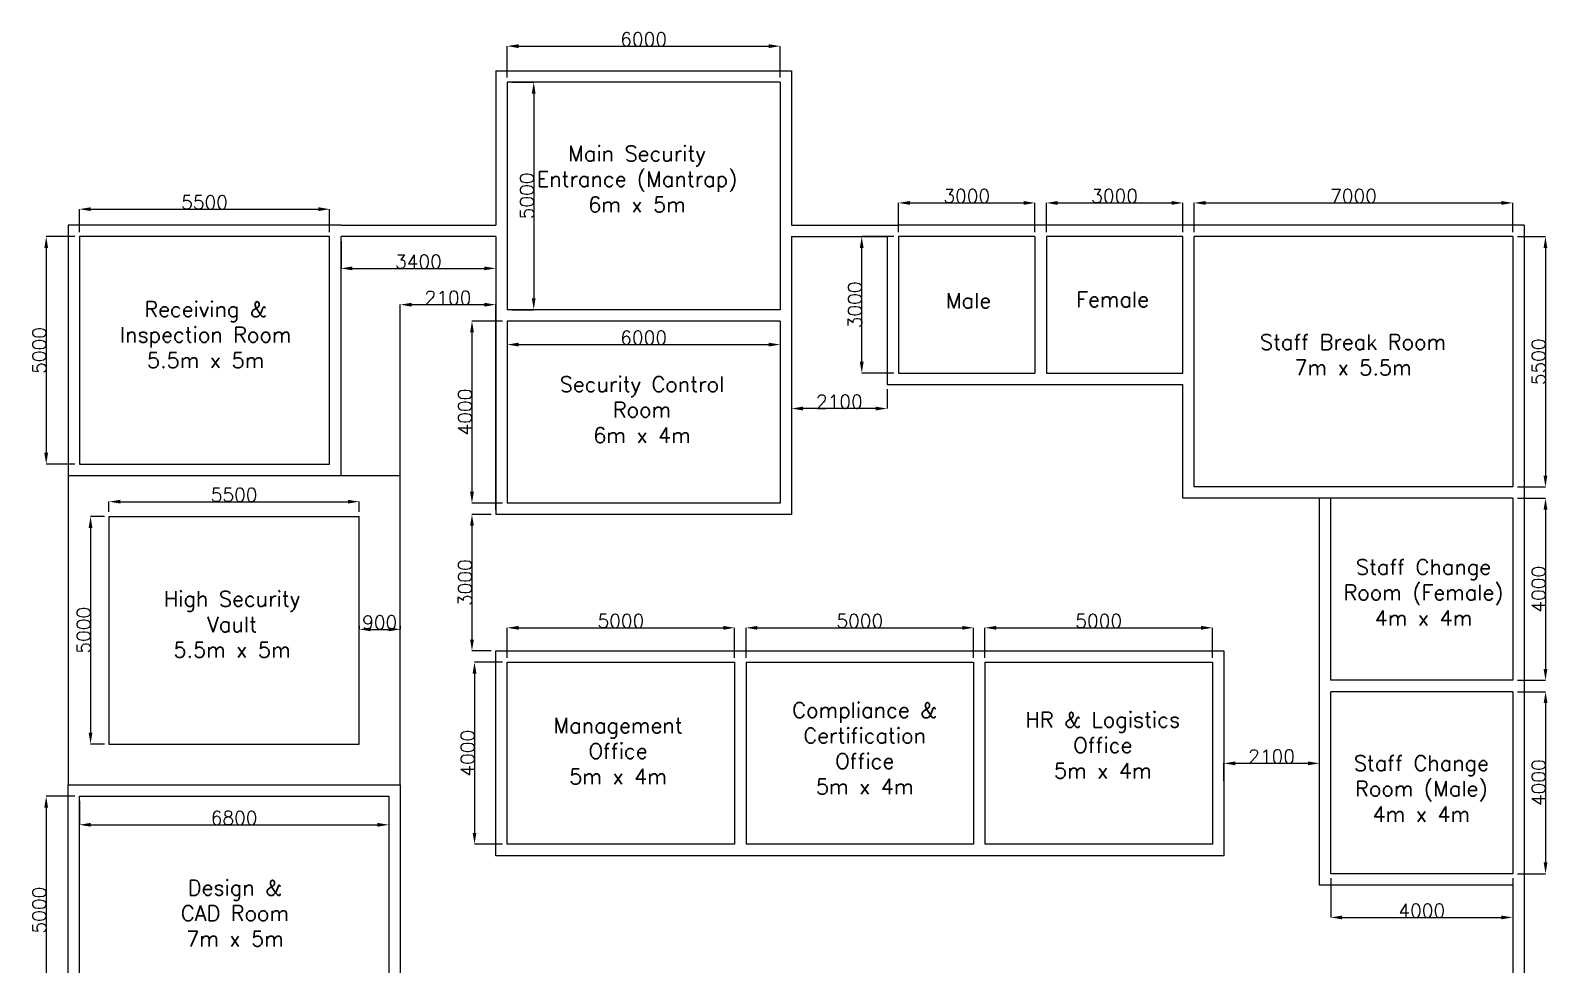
# Model space of a CAD drawing. Header units: millimetres. Extents: x 66184721639 to 66184754984, y 44431326194 to 44431366331.
# Drawn here: x 66184721639 to 66184754983, y 44431345797 to 44431366331 of the extents above; entities that cross this region are included whole.
import ezdxf

# ---------------------------------------------------------------- set-up
doc = ezdxf.new("R2010")
doc.units = ezdxf.units.MM
doc.layers.get('Defpoints').update_dxf_attribs({"color": 255})
doc.layers.add('Dimentions', color=255, linetype='Continuous', transparency=0.6)
doc.styles.add('Roman', font='romans')
doc.styles.get("Standard").update_dxf_attribs({"font": 'simplex.shx'})
doc.dimstyles.new('ISO-25', dxfattribs={"dimtxt": 300, "dimasz": 250, "dimexe": 1.25, "dimexo": 100, "dimtad": 1, "dimtxsty": 'Standard', "dimcen": 2.5, "dimadec": 0, "dimazin": 0, "dimtfac": 1, "dimtmove": 0, "dimatfit": 3, "dimfxl": 1, "dimarcsym": 0})

# ---------------------------------------------------------------- blocks, each defined once
blk = doc.blocks.new('*D6')
at = {"layer": 'Defpoints', "color": 0, "transparency": 16777216}
for p in [(66184723367.00005, 44431355646.50003), (66184722962.00001, 44431350646.50002), (66184723367.00004, 44431350646.50002)]:
    blk.add_point(p, dxfattribs=at)
at = {"layer": 'Dimentions', "color": 0, "lineweight": -2, "transparency": 16777216}
for p, q in [((66184723267.00005, 44431355646.50003), (66184722960.75001, 44431355646.50003)), ((66184722962.00001, 44431355396.50003), (66184722962.00001, 44431350896.50002)), ((66184723267.00004, 44431350646.50002), (66184722960.75001, 44431350646.50002))]:
    blk.add_line(p, q, dxfattribs=at)
at = {"layer": 'Dimentions', "color": 0, "transparency": 16777216}
for points in [[(66184722920.33334, 44431355396.50003), (66184723003.66667, 44431355396.50003), (66184722962.00001, 44431355646.50003)], [(66184722920.33334, 44431350896.50002), (66184723003.66667, 44431350896.50002), (66184722962.00001, 44431350646.50002)]]:
    blk.add_solid(points, dxfattribs=at)
at = {"layer": 'Dimentions', "color": 0, "transparency": 16777216, "insert": (66184722811.375, 44431353146.49998), "char_height": 300, "attachment_point": 5, "rotation": 90}
blk.add_mtext('5000', dxfattribs=at)
blk = doc.blocks.new('*D7')
at = {"layer": 'Defpoints', "color": 0, "transparency": 16777216}
for p in [(66184728867.00004, 44431355972), (66184723367.00001, 44431355646.5), (66184728867.00004, 44431355646.50002)]:
    blk.add_point(p, dxfattribs=at)
at = {"layer": 'Dimentions', "color": 0, "lineweight": -2, "transparency": 16777216}
for p, q in [((66184723367.00001, 44431355746.5), (66184723367.00001, 44431355973.25)), ((66184723617.00001, 44431355972), (66184728617.00004, 44431355972)), ((66184728867.00004, 44431355746.50002), (66184728867.00004, 44431355973.25))]:
    blk.add_line(p, q, dxfattribs=at)
at = {"layer": 'Dimentions', "color": 0, "transparency": 16777216}
for points in [[(66184723617.00001, 44431356013.66666), (66184723617.00001, 44431355930.33334), (66184723367.00001, 44431355972)], [(66184728617.00004, 44431356013.66666), (66184728617.00004, 44431355930.33334), (66184728867.00004, 44431355972)]]:
    blk.add_solid(points, dxfattribs=at)
at = {"layer": 'Dimentions', "color": 0, "transparency": 16777216, "insert": (66184726117.00002, 44431356122.625), "char_height": 300, "attachment_point": 5}
blk.add_mtext('5500', dxfattribs=at)
blk = doc.blocks.new('*D8')
at = {"layer": 'Defpoints', "color": 0, "transparency": 16777216}
for p in [(66184728867.00001, 44431353146.5), (66184729767.00002, 44431353166.5), (66184729767.00002, 44431353146.5)]:
    blk.add_point(p, dxfattribs=at)
at = {"layer": 'Dimentions', "color": 0, "lineweight": -2, "transparency": 16777216}
for p, q in [((66184728867.00001, 44431353246.5), (66184728867.00001, 44431353167.75)), ((66184729767.00002, 44431353246.5), (66184729767.00002, 44431353167.75)), ((66184729117.00001, 44431353166.5), (66184729517.00002, 44431353166.5))]:
    blk.add_line(p, q, dxfattribs=at)
at = {"layer": 'Dimentions', "color": 0, "transparency": 16777216}
for points in [[(66184729117.00001, 44431353208.16666), (66184729117.00001, 44431353124.83334), (66184728867.00001, 44431353166.5)], [(66184729517.00002, 44431353208.16666), (66184729517.00002, 44431353124.83334), (66184729767.00002, 44431353166.5)]]:
    blk.add_solid(points, dxfattribs=at)
at = {"layer": 'Dimentions', "color": 0, "transparency": 16777216, "insert": (66184729317.00002, 44431353317.125), "char_height": 300, "attachment_point": 5}
blk.add_mtext('900', dxfattribs=at)
blk = doc.blocks.new('*D9')
at = {"layer": 'Defpoints', "color": 0, "transparency": 16777216}
for p in [(66184722717.00004, 44431361796.50002), (66184721988.00006, 44431356796.50002), (66184722717.00004, 44431356796.50002)]:
    blk.add_point(p, dxfattribs=at)
at = {"layer": 'Dimentions', "color": 0, "lineweight": -2, "transparency": 16777216}
for p, q in [((66184722617.00004, 44431361796.50002), (66184721986.75006, 44431361796.50002)), ((66184721988.00006, 44431361546.50002), (66184721988.00006, 44431357046.50002)), ((66184722617.00004, 44431356796.50002), (66184721986.75006, 44431356796.50002))]:
    blk.add_line(p, q, dxfattribs=at)
at = {"layer": 'Dimentions', "color": 0, "transparency": 16777216}
for points in [[(66184721946.3334, 44431361546.50002), (66184722029.66673, 44431361546.50002), (66184721988.00006, 44431361796.50002)], [(66184721946.3334, 44431357046.50002), (66184722029.66673, 44431357046.50002), (66184721988.00006, 44431356796.50002)]]:
    blk.add_solid(points, dxfattribs=at)
at = {"layer": 'Dimentions', "color": 0, "transparency": 16777216, "insert": (66184721837.37505, 44431359296.49998), "char_height": 300, "attachment_point": 5, "rotation": 90}
blk.add_mtext('5000', dxfattribs=at)
blk = doc.blocks.new('*D10')
at = {"layer": 'Defpoints', "color": 0, "transparency": 16777216}
for p in [(66184728217.00001, 44431362401), (66184722717.00001, 44431361796.5), (66184728217.00001, 44431361796.5)]:
    blk.add_point(p, dxfattribs=at)
at = {"layer": 'Dimentions', "color": 0, "lineweight": -2, "transparency": 16777216}
for p, q in [((66184722717.00001, 44431361896.5), (66184722717.00001, 44431362402.25)), ((66184722967.00001, 44431362401), (66184727967.00001, 44431362401)), ((66184728217.00001, 44431361896.5), (66184728217.00001, 44431362402.25))]:
    blk.add_line(p, q, dxfattribs=at)
at = {"layer": 'Dimentions', "color": 0, "transparency": 16777216}
for points in [[(66184722967.00001, 44431362442.66666), (66184722967.00001, 44431362359.33334), (66184722717.00001, 44431362401)], [(66184727967.00001, 44431362442.66666), (66184727967.00001, 44431362359.33334), (66184728217.00001, 44431362401)]]:
    blk.add_solid(points, dxfattribs=at)
at = {"layer": 'Dimentions', "color": 0, "transparency": 16777216, "insert": (66184725467.00001, 44431362551.625), "char_height": 300, "attachment_point": 5}
blk.add_mtext('5500', dxfattribs=at)
blk = doc.blocks.new('*D11')
at = {"layer": 'Defpoints', "color": 0, "transparency": 16777216}
for p in [(66184722717.00004, 44431349496.50002), (66184721986.75012, 44431344496.50002), (66184722717.00004, 44431344496.50002)]:
    blk.add_point(p, dxfattribs=at)
at = {"layer": 'Dimentions', "color": 0, "lineweight": -2, "transparency": 16777216}
for p, q in [((66184722617.00004, 44431349496.50002), (66184721985.50012, 44431349496.50002)), ((66184721986.75012, 44431349246.50002), (66184721986.75012, 44431344746.50002)), ((66184722617.00004, 44431344496.50002), (66184721985.50012, 44431344496.50002))]:
    blk.add_line(p, q, dxfattribs=at)
at = {"layer": 'Dimentions', "color": 0, "transparency": 16777216}
for points in [[(66184721945.08346, 44431349246.50002), (66184722028.41679, 44431349246.50002), (66184721986.75012, 44431349496.50002)], [(66184721945.08346, 44431344746.50002), (66184722028.41679, 44431344746.50002), (66184721986.75012, 44431344496.50002)]]:
    blk.add_solid(points, dxfattribs=at)
at = {"layer": 'Dimentions', "color": 0, "transparency": 16777216, "insert": (66184721836.12511, 44431346996.49998), "char_height": 300, "attachment_point": 5, "rotation": 90}
blk.add_mtext('5000', dxfattribs=at)
blk = doc.blocks.new('*D12')
at = {"layer": 'Defpoints', "color": 0, "transparency": 16777216}
for p in [(66184722717.00001, 44431349496.5), (66184729517.00002, 44431349496.49998), (66184729517.00002, 44431348871.00001)]:
    blk.add_point(p, dxfattribs=at)
at = {"layer": 'Dimentions', "color": 0, "lineweight": -2, "transparency": 16777216}
for p, q in [((66184722717.00001, 44431349396.5), (66184722717.00001, 44431348869.75001)), ((66184729517.00002, 44431349396.49998), (66184729517.00002, 44431348869.75001)), ((66184722967.00001, 44431348871.00001), (66184729267.00002, 44431348871.00001))]:
    blk.add_line(p, q, dxfattribs=at)
at = {"layer": 'Dimentions', "color": 0, "transparency": 16777216}
for points in [[(66184722967.00001, 44431348912.66667), (66184722967.00001, 44431348829.33334), (66184722717.00001, 44431348871.00001)], [(66184729267.00002, 44431348912.66667), (66184729267.00002, 44431348829.33334), (66184729517.00002, 44431348871.00001)]]:
    blk.add_solid(points, dxfattribs=at)
at = {"layer": 'Dimentions', "color": 0, "transparency": 16777216, "insert": (66184726117.00002, 44431349021.62501), "char_height": 300, "attachment_point": 5}
blk.add_mtext('6800', dxfattribs=at)
blk = doc.blocks.new('*D13')
at = {"layer": 'Defpoints', "color": 0, "transparency": 16777216}
for p in [(66184738117, 44431365983.5), (66184732117, 44431365192), (66184738117, 44431365192)]:
    blk.add_point(p, dxfattribs=at)
at = {"layer": 'Dimentions', "color": 0, "lineweight": -2, "transparency": 16777216}
for p, q in [((66184732117, 44431365292), (66184732117, 44431365984.75)), ((66184732367, 44431365983.5), (66184737867, 44431365983.5)), ((66184738117, 44431365292), (66184738117, 44431365984.75))]:
    blk.add_line(p, q, dxfattribs=at)
at = {"layer": 'Dimentions', "color": 0, "transparency": 16777216}
for points in [[(66184732367, 44431366025.16666), (66184732367, 44431365941.83334), (66184732117, 44431365983.5)], [(66184737867, 44431366025.16666), (66184737867, 44431365941.83334), (66184738117, 44431365983.5)]]:
    blk.add_solid(points, dxfattribs=at)
at = {"layer": 'Dimentions', "color": 0, "transparency": 16777216, "insert": (66184735117, 44431366134.125), "char_height": 300, "attachment_point": 5}
blk.add_mtext('6000', dxfattribs=at)
blk = doc.blocks.new('*D14')
at = {"layer": 'Defpoints', "color": 0, "transparency": 16777216}
for p in [(66184732117.00003, 44431365192.00002), (66184732117.00003, 44431360192.00002), (66184732701.00015, 44431360192.00002)]:
    blk.add_point(p, dxfattribs=at)
at = {"layer": 'Dimentions', "color": 0, "lineweight": -2, "transparency": 16777216}
for p, q in [((66184732217.00003, 44431365192.00002), (66184732702.25015, 44431365192.00002)), ((66184732701.00015, 44431364942.00002), (66184732701.00015, 44431360442.00002)), ((66184732217.00003, 44431360192.00002), (66184732702.25015, 44431360192.00002))]:
    blk.add_line(p, q, dxfattribs=at)
at = {"layer": 'Dimentions', "color": 0, "transparency": 16777216}
for points in [[(66184732659.33349, 44431364942.00002), (66184732742.66682, 44431364942.00002), (66184732701.00015, 44431365192.00002)], [(66184732659.33349, 44431360442.00002), (66184732742.66682, 44431360442.00002), (66184732701.00015, 44431360192.00002)]]:
    blk.add_solid(points, dxfattribs=at)
at = {"layer": 'Dimentions', "color": 0, "transparency": 16777216, "insert": (66184732550.37514, 44431362691.99998), "char_height": 300, "attachment_point": 5, "rotation": 90}
blk.add_mtext('5000', dxfattribs=at)
blk = doc.blocks.new('*D15')
at = {"layer": 'Defpoints', "color": 0, "transparency": 16777216}
for p in [(66184732117, 44431359942), (66184738117, 44431359942), (66184738117, 44431359424.5)]:
    blk.add_point(p, dxfattribs=at)
at = {"layer": 'Dimentions', "color": 0, "lineweight": -2, "transparency": 16777216}
for p, q in [((66184732117, 44431359842), (66184732117, 44431359423.25)), ((66184738117, 44431359842), (66184738117, 44431359423.25)), ((66184732367, 44431359424.5), (66184737867, 44431359424.5))]:
    blk.add_line(p, q, dxfattribs=at)
at = {"layer": 'Dimentions', "color": 0, "transparency": 16777216}
for points in [[(66184732367, 44431359466.16666), (66184732367, 44431359382.83334), (66184732117, 44431359424.5)], [(66184737867, 44431359466.16666), (66184737867, 44431359382.83334), (66184738117, 44431359424.5)]]:
    blk.add_solid(points, dxfattribs=at)
at = {"layer": 'Dimentions', "color": 0, "transparency": 16777216, "insert": (66184735117, 44431359575.125), "char_height": 300, "attachment_point": 5}
blk.add_mtext('6000', dxfattribs=at)
blk = doc.blocks.new('*D16')
at = {"layer": 'Defpoints', "color": 0, "transparency": 16777216}
for p in [(66184732117.00003, 44431359942.00002), (66184731344.50015, 44431355942.00002), (66184732117.00003, 44431355942.00002)]:
    blk.add_point(p, dxfattribs=at)
at = {"layer": 'Dimentions', "color": 0, "lineweight": -2, "transparency": 16777216}
for p, q in [((66184732017.00003, 44431359942.00002), (66184731343.25015, 44431359942.00002)), ((66184731344.50015, 44431359692.00002), (66184731344.50015, 44431356192.00002)), ((66184732017.00003, 44431355942.00002), (66184731343.25015, 44431355942.00002))]:
    blk.add_line(p, q, dxfattribs=at)
at = {"layer": 'Dimentions', "color": 0, "transparency": 16777216}
for points in [[(66184731302.83349, 44431359692.00002), (66184731386.16682, 44431359692.00002), (66184731344.50015, 44431359942.00002)], [(66184731302.83349, 44431356192.00002), (66184731386.16682, 44431356192.00002), (66184731344.50015, 44431355942.00002)]]:
    blk.add_solid(points, dxfattribs=at)
at = {"layer": 'Dimentions', "color": 0, "transparency": 16777216, "insert": (66184731193.87514, 44431357941.99998), "char_height": 300, "attachment_point": 5, "rotation": 90}
blk.add_mtext('4000', dxfattribs=at)
blk = doc.blocks.new('*D17')
at = {"layer": 'Defpoints', "color": 0, "transparency": 16777216}
for p in [(66184739909.50006, 44431361796.50002), (66184740717.00003, 44431361796.50002), (66184740717.00002, 44431358796.50001)]:
    blk.add_point(p, dxfattribs=at)
at = {"layer": 'Dimentions', "color": 0, "lineweight": -2, "transparency": 16777216}
for p, q in [((66184740617.00003, 44431361796.50002), (66184739908.25006, 44431361796.50002)), ((66184739909.50006, 44431359046.50001), (66184739909.50006, 44431361546.50002)), ((66184740617.00002, 44431358796.50001), (66184739908.25006, 44431358796.50001))]:
    blk.add_line(p, q, dxfattribs=at)
at = {"layer": 'Dimentions', "color": 0, "transparency": 16777216}
for points in [[(66184739867.8334, 44431361546.50002), (66184739951.16673, 44431361546.50002), (66184739909.50006, 44431361796.50002)], [(66184739867.8334, 44431359046.50001), (66184739951.16673, 44431359046.50001), (66184739909.50006, 44431358796.50001)]]:
    blk.add_solid(points, dxfattribs=at)
at = {"layer": 'Dimentions', "color": 0, "transparency": 16777216, "insert": (66184739758.87505, 44431360296.49998), "char_height": 300, "attachment_point": 5, "rotation": 90}
blk.add_mtext('3000', dxfattribs=at)
blk = doc.blocks.new('*D18')
at = {"layer": 'Defpoints', "color": 0, "transparency": 16777216}
for p in [(66184743717, 44431362538), (66184740717, 44431361796.5), (66184743717, 44431361796.5)]:
    blk.add_point(p, dxfattribs=at)
at = {"layer": 'Dimentions', "color": 0, "lineweight": -2, "transparency": 16777216}
for p, q in [((66184740717, 44431361896.5), (66184740717, 44431362539.25)), ((66184740967, 44431362538), (66184743467, 44431362538)), ((66184743717, 44431361896.5), (66184743717, 44431362539.25))]:
    blk.add_line(p, q, dxfattribs=at)
at = {"layer": 'Dimentions', "color": 0, "transparency": 16777216}
for points in [[(66184740967, 44431362579.66666), (66184740967, 44431362496.33334), (66184740717, 44431362538)], [(66184743467, 44431362579.66666), (66184743467, 44431362496.33334), (66184743717, 44431362538)]]:
    blk.add_solid(points, dxfattribs=at)
at = {"layer": 'Dimentions', "color": 0, "transparency": 16777216, "insert": (66184742217, 44431362688.625), "char_height": 300, "attachment_point": 5}
blk.add_mtext('3000', dxfattribs=at)
blk = doc.blocks.new('*D19')
at = {"layer": 'Defpoints', "color": 0, "transparency": 16777216}
for p in [(66184746967, 44431362538), (66184743967, 44431361796.5), (66184746967, 44431361796.5)]:
    blk.add_point(p, dxfattribs=at)
at = {"layer": 'Dimentions', "color": 0, "lineweight": -2, "transparency": 16777216}
for p, q in [((66184743967, 44431361896.5), (66184743967, 44431362539.25)), ((66184744217, 44431362538), (66184746717, 44431362538)), ((66184746967, 44431361896.5), (66184746967, 44431362539.25))]:
    blk.add_line(p, q, dxfattribs=at)
at = {"layer": 'Dimentions', "color": 0, "transparency": 16777216}
for points in [[(66184744217, 44431362579.66666), (66184744217, 44431362496.33334), (66184743967, 44431362538)], [(66184746717, 44431362579.66666), (66184746717, 44431362496.33334), (66184746967, 44431362538)]]:
    blk.add_solid(points, dxfattribs=at)
at = {"layer": 'Dimentions', "color": 0, "transparency": 16777216, "insert": (66184745467, 44431362688.625), "char_height": 300, "attachment_point": 5}
blk.add_mtext('3000', dxfattribs=at)
blk = doc.blocks.new('*D22')
at = {"layer": 'Defpoints', "color": 0, "transparency": 16777216}
for p in [(66184754217, 44431362538), (66184747217, 44431361796.5), (66184754217, 44431361796.5)]:
    blk.add_point(p, dxfattribs=at)
at = {"layer": 'Dimentions', "color": 0, "lineweight": -2, "transparency": 16777216}
for p, q in [((66184747217, 44431361896.5), (66184747217, 44431362539.25)), ((66184747467, 44431362538), (66184753967, 44431362538)), ((66184754217, 44431361896.5), (66184754217, 44431362539.25))]:
    blk.add_line(p, q, dxfattribs=at)
at = {"layer": 'Dimentions', "color": 0, "transparency": 16777216}
for points in [[(66184747467, 44431362579.66666), (66184747467, 44431362496.33334), (66184747217, 44431362538)], [(66184753967, 44431362579.66666), (66184753967, 44431362496.33334), (66184754217, 44431362538)]]:
    blk.add_solid(points, dxfattribs=at)
at = {"layer": 'Dimentions', "color": 0, "transparency": 16777216, "insert": (66184750717, 44431362688.625), "char_height": 300, "attachment_point": 5}
blk.add_mtext('7000', dxfattribs=at)
blk = doc.blocks.new('*D23')
at = {"layer": 'Defpoints', "color": 0, "transparency": 16777216}
for p in [(66184754217.00003, 44431361796.50002), (66184754217.00003, 44431356296.50002), (66184754934.50006, 44431356296.50002)]:
    blk.add_point(p, dxfattribs=at)
at = {"layer": 'Dimentions', "color": 0, "lineweight": -2, "transparency": 16777216}
for p, q in [((66184754317.00003, 44431361796.50002), (66184754935.75006, 44431361796.50002)), ((66184754934.50006, 44431361546.50002), (66184754934.50006, 44431356546.50002)), ((66184754317.00003, 44431356296.50002), (66184754935.75006, 44431356296.50002))]:
    blk.add_line(p, q, dxfattribs=at)
at = {"layer": 'Dimentions', "color": 0, "transparency": 16777216}
for points in [[(66184754892.8334, 44431361546.50002), (66184754976.16673, 44431361546.50002), (66184754934.50006, 44431361796.50002)], [(66184754892.8334, 44431356546.50002), (66184754976.16673, 44431356546.50002), (66184754934.50006, 44431356296.50002)]]:
    blk.add_solid(points, dxfattribs=at)
at = {"layer": 'Dimentions', "color": 0, "transparency": 16777216, "insert": (66184754783.87505, 44431359046.49998), "char_height": 300, "attachment_point": 5, "rotation": 90}
blk.add_mtext('5500', dxfattribs=at)
blk = doc.blocks.new('*D40')
at = {"layer": 'Defpoints', "color": 0, "transparency": 16777216}
for p in [(66184737117.00002, 44431353200), (66184732117.00002, 44431352442.00001), (66184737117.00002, 44431352442.00001)]:
    blk.add_point(p, dxfattribs=at)
at = {"layer": 'Dimentions', "color": 0, "lineweight": -2, "transparency": 16777216}
for p, q in [((66184732117.00002, 44431352542.00001), (66184732117.00002, 44431353201.25)), ((66184732367.00002, 44431353200), (66184736867.00002, 44431353200)), ((66184737117.00002, 44431352542.00001), (66184737117.00002, 44431353201.25))]:
    blk.add_line(p, q, dxfattribs=at)
at = {"layer": 'Dimentions', "color": 0, "transparency": 16777216}
for points in [[(66184732367.00002, 44431353241.66666), (66184732367.00002, 44431353158.33334), (66184732117.00002, 44431353200)], [(66184736867.00002, 44431353241.66666), (66184736867.00002, 44431353158.33334), (66184737117.00002, 44431353200)]]:
    blk.add_solid(points, dxfattribs=at)
at = {"layer": 'Dimentions', "color": 0, "transparency": 16777216, "insert": (66184734617.00002, 44431353350.625), "char_height": 300, "attachment_point": 5}
blk.add_mtext('5000', dxfattribs=at)
blk = doc.blocks.new('*D41')
at = {"layer": 'Defpoints', "color": 0, "transparency": 16777216}
for p in [(66184732117.00005, 44431352442.00002), (66184731400.50006, 44431348442.00002), (66184732117.00005, 44431348442.00002)]:
    blk.add_point(p, dxfattribs=at)
at = {"layer": 'Dimentions', "color": 0, "lineweight": -2, "transparency": 16777216}
for p, q in [((66184732017.00005, 44431352442.00002), (66184731399.25006, 44431352442.00002)), ((66184731400.50006, 44431352192.00002), (66184731400.50006, 44431348692.00002)), ((66184732017.00005, 44431348442.00002), (66184731399.25006, 44431348442.00002))]:
    blk.add_line(p, q, dxfattribs=at)
at = {"layer": 'Dimentions', "color": 0, "transparency": 16777216}
for points in [[(66184731358.8334, 44431352192.00002), (66184731442.16673, 44431352192.00002), (66184731400.50006, 44431352442.00002)], [(66184731358.8334, 44431348692.00002), (66184731442.16673, 44431348692.00002), (66184731400.50006, 44431348442.00002)]]:
    blk.add_solid(points, dxfattribs=at)
at = {"layer": 'Dimentions', "color": 0, "transparency": 16777216, "insert": (66184731249.87505, 44431350441.99999), "char_height": 300, "attachment_point": 5, "rotation": 90}
blk.add_mtext('4000', dxfattribs=at)
blk = doc.blocks.new('*D42')
at = {"layer": 'Defpoints', "color": 0, "transparency": 16777216}
for p in [(66184742367.00002, 44431353200), (66184737367.00002, 44431352442.00001), (66184742367.00002, 44431352442.00001)]:
    blk.add_point(p, dxfattribs=at)
at = {"layer": 'Dimentions', "color": 0, "lineweight": -2, "transparency": 16777216}
for p, q in [((66184737367.00002, 44431352542.00001), (66184737367.00002, 44431353201.25)), ((66184737617.00002, 44431353200), (66184742117.00002, 44431353200)), ((66184742367.00002, 44431352542.00001), (66184742367.00002, 44431353201.25))]:
    blk.add_line(p, q, dxfattribs=at)
at = {"layer": 'Dimentions', "color": 0, "transparency": 16777216}
for points in [[(66184737617.00002, 44431353241.66666), (66184737617.00002, 44431353158.33334), (66184737367.00002, 44431353200)], [(66184742117.00002, 44431353241.66666), (66184742117.00002, 44431353158.33334), (66184742367.00002, 44431353200)]]:
    blk.add_solid(points, dxfattribs=at)
at = {"layer": 'Dimentions', "color": 0, "transparency": 16777216, "insert": (66184739867.00002, 44431353350.625), "char_height": 300, "attachment_point": 5}
blk.add_mtext('5000', dxfattribs=at)
blk = doc.blocks.new('*D43')
at = {"layer": 'Defpoints', "color": 0, "transparency": 16777216}
for p in [(66184747617.00003, 44431353200), (66184742617.00003, 44431352442.00001), (66184747617.00003, 44431352442.00001)]:
    blk.add_point(p, dxfattribs=at)
at = {"layer": 'Dimentions', "color": 0, "lineweight": -2, "transparency": 16777216}
for p, q in [((66184742617.00003, 44431352542.00001), (66184742617.00003, 44431353201.25)), ((66184742867.00003, 44431353200), (66184747367.00003, 44431353200)), ((66184747617.00003, 44431352542.00001), (66184747617.00003, 44431353201.25))]:
    blk.add_line(p, q, dxfattribs=at)
at = {"layer": 'Dimentions', "color": 0, "transparency": 16777216}
for points in [[(66184742867.00003, 44431353241.66666), (66184742867.00003, 44431353158.33334), (66184742617.00003, 44431353200)], [(66184747367.00003, 44431353241.66666), (66184747367.00003, 44431353158.33334), (66184747617.00003, 44431353200)]]:
    blk.add_solid(points, dxfattribs=at)
at = {"layer": 'Dimentions', "color": 0, "transparency": 16777216, "insert": (66184745117.00003, 44431353350.625), "char_height": 300, "attachment_point": 5}
blk.add_mtext('5000', dxfattribs=at)
blk = doc.blocks.new('*D48')
at = {"layer": 'Defpoints', "color": 0, "transparency": 16777216}
for p in [(66184754217.00003, 44431356046.50001), (66184754217.00003, 44431352046.50001), (66184754935.75012, 44431352046.50001)]:
    blk.add_point(p, dxfattribs=at)
at = {"layer": 'Dimentions', "color": 0, "lineweight": -2, "transparency": 16777216}
for p, q in [((66184754317.00003, 44431356046.50001), (66184754937.00012, 44431356046.50001)), ((66184754935.75012, 44431355796.50001), (66184754935.75012, 44431352296.50001)), ((66184754317.00003, 44431352046.50001), (66184754937.00012, 44431352046.50001))]:
    blk.add_line(p, q, dxfattribs=at)
at = {"layer": 'Dimentions', "color": 0, "transparency": 16777216}
for points in [[(66184754894.08346, 44431355796.50001), (66184754977.41679, 44431355796.50001), (66184754935.75012, 44431356046.50001)], [(66184754894.08346, 44431352296.50001), (66184754977.41679, 44431352296.50001), (66184754935.75012, 44431352046.50001)]]:
    blk.add_solid(points, dxfattribs=at)
at = {"layer": 'Dimentions', "color": 0, "transparency": 16777216, "insert": (66184754785.12511, 44431354046.49998), "char_height": 300, "attachment_point": 5, "rotation": 90}
blk.add_mtext('4000', dxfattribs=at)
blk = doc.blocks.new('*D49')
at = {"layer": 'Defpoints', "color": 0, "transparency": 16777216}
for p in [(66184754217.00003, 44431351796.50001), (66184754217.00003, 44431347796.50001), (66184754937.00018, 44431347796.50001)]:
    blk.add_point(p, dxfattribs=at)
at = {"layer": 'Dimentions', "color": 0, "lineweight": -2, "transparency": 16777216}
for p, q in [((66184754317.00003, 44431351796.50001), (66184754938.25018, 44431351796.50001)), ((66184754937.00018, 44431351546.50001), (66184754937.00018, 44431348046.50001)), ((66184754317.00003, 44431347796.50001), (66184754938.25018, 44431347796.50001))]:
    blk.add_line(p, q, dxfattribs=at)
at = {"layer": 'Dimentions', "color": 0, "transparency": 16777216}
for points in [[(66184754895.33352, 44431351546.50001), (66184754978.66685, 44431351546.50001), (66184754937.00018, 44431351796.50001)], [(66184754895.33352, 44431348046.50001), (66184754978.66685, 44431348046.50001), (66184754937.00018, 44431347796.50001)]]:
    blk.add_solid(points, dxfattribs=at)
at = {"layer": 'Dimentions', "color": 0, "transparency": 16777216, "insert": (66184754786.37518, 44431349796.49998), "char_height": 300, "attachment_point": 5, "rotation": 90}
blk.add_mtext('4000', dxfattribs=at)
blk = doc.blocks.new('*D50')
at = {"layer": 'Defpoints', "color": 0, "transparency": 16777216}
for p in [(66184750217, 44431347796.49999), (66184754217, 44431347796.49999), (66184754217, 44431346834.5)]:
    blk.add_point(p, dxfattribs=at)
at = {"layer": 'Dimentions', "color": 0, "lineweight": -2, "transparency": 16777216}
for p, q in [((66184750217, 44431347696.49999), (66184750217, 44431346833.25)), ((66184754217, 44431347696.49999), (66184754217, 44431346833.25)), ((66184750467, 44431346834.5), (66184753967, 44431346834.5))]:
    blk.add_line(p, q, dxfattribs=at)
at = {"layer": 'Dimentions', "color": 0, "transparency": 16777216}
for points in [[(66184750467, 44431346876.16666), (66184750467, 44431346792.83334), (66184750217, 44431346834.5)], [(66184753967, 44431346876.16666), (66184753967, 44431346792.83334), (66184754217, 44431346834.5)]]:
    blk.add_solid(points, dxfattribs=at)
at = {"layer": 'Dimentions', "color": 0, "transparency": 16777216, "insert": (66184752217, 44431346985.125), "char_height": 300, "attachment_point": 5}
blk.add_mtext('4000', dxfattribs=at)
blk = doc.blocks.new('*D54')
at = {"layer": 'Defpoints', "color": 0, "transparency": 16777216}
for p in [(66184731867.00003, 44431355692.00002), (66184731344.50021, 44431352692.00002), (66184731867.00003, 44431352692.00002)]:
    blk.add_point(p, dxfattribs=at)
at = {"layer": 'Dimentions', "color": 0, "lineweight": -2, "transparency": 16777216}
for p, q in [((66184731767.00003, 44431355692.00002), (66184731343.25021, 44431355692.00002)), ((66184731344.50021, 44431355442.00002), (66184731344.50021, 44431352942.00002)), ((66184731767.00003, 44431352692.00002), (66184731343.25021, 44431352692.00002))]:
    blk.add_line(p, q, dxfattribs=at)
at = {"layer": 'Dimentions', "color": 0, "transparency": 16777216}
for points in [[(66184731302.83355, 44431355442.00002), (66184731386.16688, 44431355442.00002), (66184731344.50021, 44431355692.00002)], [(66184731302.83355, 44431352942.00002), (66184731386.16688, 44431352942.00002), (66184731344.50021, 44431352692.00002)]]:
    blk.add_solid(points, dxfattribs=at)
at = {"layer": 'Dimentions', "color": 0, "transparency": 16777216, "insert": (66184731193.87521, 44431354191.99999), "char_height": 300, "attachment_point": 5, "rotation": 90}
blk.add_mtext('3000', dxfattribs=at)
blk = doc.blocks.new('*D55')
at = {"layer": 'Defpoints', "color": 0, "transparency": 16777216}
for p in [(66184729767.00001, 44431360301.5), (66184729767.00001, 44431355692), (66184731867, 44431355692)]:
    blk.add_point(p, dxfattribs=at)
at = {"layer": 'Dimentions', "color": 0, "lineweight": -2, "transparency": 16777216}
for p, q in [((66184729767.00001, 44431355792), (66184729767.00001, 44431360302.75)), ((66184731617, 44431360301.5), (66184730017.00001, 44431360301.5)), ((66184731867, 44431355792), (66184731867, 44431360302.75))]:
    blk.add_line(p, q, dxfattribs=at)
at = {"layer": 'Dimentions', "color": 0, "transparency": 16777216}
for points in [[(66184730017.00001, 44431360343.16666), (66184730017.00001, 44431360259.83334), (66184729767.00001, 44431360301.5)], [(66184731617, 44431360343.16666), (66184731617, 44431360259.83334), (66184731867, 44431360301.5)]]:
    blk.add_solid(points, dxfattribs=at)
at = {"layer": 'Dimentions', "color": 0, "transparency": 16777216, "insert": (66184730817, 44431360452.125), "char_height": 300, "attachment_point": 5}
blk.add_mtext('2100', dxfattribs=at)
blk = doc.blocks.new('*D56')
at = {"layer": 'Defpoints', "color": 0, "transparency": 16777216}
for p in [(66184728467.00001, 44431361796.5), (66184731866.99998, 44431361796.5), (66184731866.99998, 44431361099.5)]:
    blk.add_point(p, dxfattribs=at)
at = {"layer": 'Dimentions', "color": 0, "lineweight": -2, "transparency": 16777216}
for p, q in [((66184728467.00001, 44431361696.5), (66184728467.00001, 44431361098.25)), ((66184731866.99998, 44431361696.5), (66184731866.99998, 44431361098.25)), ((66184728717.00001, 44431361099.5), (66184731616.99998, 44431361099.5))]:
    blk.add_line(p, q, dxfattribs=at)
at = {"layer": 'Dimentions', "color": 0, "transparency": 16777216}
for points in [[(66184728717.00001, 44431361141.16666), (66184728717.00001, 44431361057.83334), (66184728467.00001, 44431361099.5)], [(66184731616.99998, 44431361141.16666), (66184731616.99998, 44431361057.83334), (66184731866.99998, 44431361099.5)]]:
    blk.add_solid(points, dxfattribs=at)
at = {"layer": 'Dimentions', "color": 0, "transparency": 16777216, "insert": (66184730167, 44431361250.125), "char_height": 300, "attachment_point": 5}
blk.add_mtext('3400', dxfattribs=at)
blk = doc.blocks.new('*D57')
at = {"layer": 'Defpoints', "color": 0, "transparency": 16777216}
for p in [(66184738367, 44431358546.5), (66184740466.99999, 44431358546.5), (66184738367, 44431358019)]:
    blk.add_point(p, dxfattribs=at)
at = {"layer": 'Dimentions', "color": 0, "lineweight": -2, "transparency": 16777216}
for p, q in [((66184738367, 44431358446.5), (66184738367, 44431358017.75)), ((66184740466.99999, 44431358446.5), (66184740466.99999, 44431358017.75)), ((66184740216.99999, 44431358019), (66184738617, 44431358019))]:
    blk.add_line(p, q, dxfattribs=at)
at = {"layer": 'Dimentions', "color": 0, "transparency": 16777216}
for points in [[(66184738617, 44431358060.66666), (66184738617, 44431357977.33334), (66184738367, 44431358019)], [(66184740216.99999, 44431358060.66666), (66184740216.99999, 44431357977.33334), (66184740466.99999, 44431358019)]]:
    blk.add_solid(points, dxfattribs=at)
at = {"layer": 'Dimentions', "color": 0, "transparency": 16777216, "insert": (66184739417, 44431358169.625), "char_height": 300, "attachment_point": 5}
blk.add_mtext('2100', dxfattribs=at)
blk = doc.blocks.new('*D58')
at = {"layer": 'Defpoints', "color": 0, "transparency": 16777216}
for p in [(66184747867.00003, 44431350221), (66184747867.00003, 44431349733.99999), (66184749967, 44431349733.99999)]:
    blk.add_point(p, dxfattribs=at)
at = {"layer": 'Dimentions', "color": 0, "lineweight": -2, "transparency": 16777216}
for p, q in [((66184747867.00003, 44431349833.99999), (66184747867.00003, 44431350222.25)), ((66184749717, 44431350221), (66184748117.00003, 44431350221)), ((66184749967, 44431349833.99999), (66184749967, 44431350222.25))]:
    blk.add_line(p, q, dxfattribs=at)
at = {"layer": 'Dimentions', "color": 0, "transparency": 16777216}
for points in [[(66184748117.00003, 44431350262.66666), (66184748117.00003, 44431350179.33334), (66184747867.00003, 44431350221)], [(66184749717, 44431350262.66666), (66184749717, 44431350179.33334), (66184749967, 44431350221)]]:
    blk.add_solid(points, dxfattribs=at)
at = {"layer": 'Dimentions', "color": 0, "transparency": 16777216, "insert": (66184748917.00002, 44431350371.625), "char_height": 300, "attachment_point": 5}
blk.add_mtext('2100', dxfattribs=at)

msp = doc.modelspace()

# ---------------------------------------------------------------- linework, layer by layer
for p, q in [((66184731867, 44431365442), (66184738367, 44431365442)), ((66184731867, 44431365442), (66184731867, 44431362046.5)), ((66184738117, 44431365192), (66184732117, 44431365192)), ((66184732117, 44431365192), (66184732117, 44431360192)), ((66184738117, 44431365192), (66184738117, 44431360192)), ((66184738367, 44431365442), (66184738367, 44431362046.5)), ((66184728467, 44431362046.5), (66184722467, 44431362046.5)), ((66184722467, 44431362046.5), (66184722467, 44431356546.5)), ((66184728467, 44431362046.5), (66184731867, 44431362046.5)), ((66184738367, 44431362046.5), (66184740717, 44431362046.5)), ((66184747092, 44431362046.5), (66184740717, 44431362046.5)), ((66184754467, 44431362046.5), (66184747092, 44431362046.5)), ((66184754467, 44431362046.5), (66184754467, 44431356046.5)), ((66184728217, 44431361796.5), (66184722717, 44431361796.5)), ((66184722717, 44431361796.5), (66184722717, 44431356796.5)), ((66184728217, 44431356796.5), (66184728217, 44431361796.5)), ((66184731867, 44431361796.5), (66184728467, 44431361796.5)), ((66184728467, 44431356546.5), (66184728467, 44431361796.5)), ((66184731867, 44431361796.5), (66184731867, 44431355692)), ((66184738367, 44431361796.5), (66184738367, 44431355692)), ((66184738367, 44431361796.5), (66184740467, 44431361796.5)), ((66184740467, 44431361796.5), (66184740467, 44431358546.5)), ((66184743717, 44431361796.5), (66184740717, 44431361796.5)), ((66184740717, 44431361796.5), (66184740717, 44431358796.5)), ((66184743717, 44431361796.5), (66184743717, 44431358796.5)), ((66184746967, 44431361796.5), (66184743967, 44431361796.5)), ((66184743967, 44431361796.5), (66184743967, 44431358796.5)), ((66184746967, 44431358796.5), (66184746967, 44431361796.5)), ((66184754217, 44431361796.5), (66184747217, 44431361796.5)), ((66184747217, 44431356296.5), (66184747217, 44431361796.5)), ((66184754217, 44431361796.5), (66184754217, 44431356296.5)), ((66184738117, 44431360192), (66184732117, 44431360192)), ((66184738117, 44431359942), (66184732117, 44431359942)), ((66184732117, 44431359942), (66184732117, 44431355942)), ((66184738117, 44431359942), (66184738117, 44431355942)), ((66184740467, 44431358546.5), (66184743717, 44431358546.5)), ((66184740717, 44431358796.5), (66184743717, 44431358796.5)), ((66184743717, 44431358546.5), (66184746967, 44431358546.5)), ((66184743967, 44431358796.5), (66184746967, 44431358796.5)), ((66184746967, 44431356046.5), (66184746967, 44431358546.5)), ((66184722467, 44431356546.5), (66184729767, 44431356546.5)), ((66184722467, 44431356546.5), (66184722467, 44431349746.5)), ((66184722717, 44431356796.5), (66184728217, 44431356796.5)), ((66184729767, 44431349746.5), (66184729767, 44431356546.5)), ((66184754217, 44431356296.5), (66184747217, 44431356296.5)), ((66184738117, 44431355942), (66184732117, 44431355942)), ((66184754217, 44431356046.5), (66184746967, 44431356046.5)), ((66184749967, 44431351921.5), (66184749967, 44431356046.5)), ((66184750217, 44431352046.5), (66184750217, 44431356046.5)), ((66184754217, 44431356046.5), (66184754217, 44431352046.5)), ((66184754467, 44431356046.5), (66184754467, 44431351921.5)), ((66184723367, 44431355646.5), (66184728867, 44431355646.5)), ((66184723367, 44431355646.5), (66184723367, 44431350646.5)), ((66184728867, 44431350646.5), (66184728867, 44431355646.5)), ((66184738367, 44431355692), (66184731867, 44431355692)), ((66184731867, 44431352692), (66184737242, 44431352692)), ((66184731867, 44431348192), (66184731867, 44431352692)), ((66184737242, 44431352692), (66184742617, 44431352692)), ((66184742617, 44431352692), (66184747867, 44431352692)), ((66184747867, 44431352692), (66184747867, 44431348192)), ((66184732117, 44431352442), (66184737117, 44431352442)), ((66184732117, 44431348442), (66184732117, 44431352442)), ((66184737117, 44431352442), (66184737117, 44431348442)), ((66184737367, 44431352442), (66184737367, 44431348442)), ((66184737367, 44431352442), (66184742367, 44431352442)), ((66184742367, 44431352442), (66184742367, 44431348442)), ((66184742617, 44431352442), (66184742617, 44431348442)), ((66184742617, 44431352442), (66184747617, 44431352442)), ((66184747617, 44431352442), (66184747617, 44431348442)), ((66184749967, 44431347546.5), (66184749967, 44431351921.5)), ((66184754217, 44431352046.5), (66184750217, 44431352046.5)), ((66184754467, 44431351921.5), (66184754467, 44431344246.5)), ((66184754217, 44431351796.5), (66184750217, 44431351796.5)), ((66184750217, 44431347796.5), (66184750217, 44431351796.5)), ((66184754217, 44431351796.5), (66184754217, 44431347796.5)), ((66184723367, 44431350646.5), (66184728867, 44431350646.5)), ((66184722467, 44431344246.5), (66184722467, 44431349746.5)), ((66184722467, 44431349746.5), (66184729767, 44431349746.5)), ((66184729767, 44431349746.5), (66184729767, 44431344246.5)), ((66184722717, 44431349496.5), (66184729517, 44431349496.5)), ((66184722717, 44431344496.5), (66184722717, 44431349496.5)), ((66184729517, 44431349496.5), (66184729517, 44431344496.5)), ((66184737242, 44431348192), (66184731867, 44431348192)), ((66184737117, 44431348442), (66184732117, 44431348442)), ((66184742492, 44431348192), (66184737242, 44431348192)), ((66184742367, 44431348442), (66184737367, 44431348442)), ((66184747867, 44431348192), (66184742492, 44431348192)), ((66184747617, 44431348442), (66184742617, 44431348442)), ((66184754217, 44431347546.5), (66184749967, 44431347546.5)), ((66184754217, 44431347796.5), (66184750217, 44431347796.5)), ((66184754217, 44431347546.5), (66184754217, 44431344246.5))]:
    msp.add_line(p, q)

# ---------------------------------------------------------------- texts
at = {"attachment_point": 1, "style": 'Roman'}
for s, width, heights, insert, char_height in [('\\pxqc;Main Security\\PEntrance (Mantrap)\\P6m x 5m', 4639.63316, [2957.573], (66184732652, 44431363790.913), 336.21079), ('\\pxqc;Male', 1344.24994, [454.342], (66184741585.5, 44431360558), 336.2108), ('\\pxqc;Female', 2143.5, [452.413], (66184744353, 44431360584), 336.21079), ('\\pxqc;Receiving &\\PInspection Room\\P5.5m x 5m', 6667.30981, [1798.69], (66184722159.5, 44431360369.69), 336.21079), ('\\pxqc;Staff Break Room\\P7m x 5.5m', 4762.99999, [1798.69], (66184748326.5, 44431359649), 336.21079), ('\\pxqc;Security Control\\PRoom\\P6m x 4m', 4762.99999, [1798.69], (66184732701, 44431358721.5), 336.21079), ('\\pxqc;Staff Change Room (Female)\\P4m x 4m', 4295.68456, [1798.69], (66184750108.5, 44431354704.5), 336.21079), ('\\pxqc;High Security\\PVault\\P5.5m x 5m', 4762.99999, [1798.69], (66184723691, 44431354004.5), 336.21079), ('\\pxqc;Compliance &\\PCertification\\POffice\\P5m x 4m', 4437.01263, [2052.94], (66184737758, 44431351559.5), 336.21079), ('\\pxqc;Management\\POffice\\P5m x 4m', 4295.68456, [1798.69], (66184732408, 44431351220.562), 336.21079), ('\\pxqc;HR & Logistics\\POffice\\P5m x 4m', 4295.68456, [1798.69], (66184743060, 44431351349), 336.21079), ('\\pxqc;Staff Change Room (Male)\\P4m x 4m', 4295.68456, [1798.69], (66184750061, 44431350393.062), 336.21079), ('\\pxqc;Design &\\PCAD Room\\P7m x 5m', 4762.99999, [1798.69], (66184723756.5, 44431347655.5), 336.21079)]:
    msp.add_mtext_dynamic_manual_height_columns(s, width=width, gutter_width=1681.054, heights=heights, dxfattribs=dict(at, insert=insert, char_height=char_height))

# ---------------------------------------------------------------- dimensions: what is measured, and where the dimension line sits
at = {"layer": 'Dimentions'}
for base, p1, p2, picture, middle in [((66184738117, 44431365983.5), (66184732117, 44431365192), (66184738117, 44431365192), '*D13', (66184735117, 44431366134.125)), ((66184743717, 44431362538), (66184740717, 44431361796.5), (66184743717, 44431361796.5), '*D18', (66184742217, 44431362688.625)), ((66184746967, 44431362538), (66184743967, 44431361796.5), (66184746967, 44431361796.5), '*D19', (66184745467, 44431362688.625)), ((66184754217, 44431362538), (66184747217, 44431361796.5), (66184754217, 44431361796.5), '*D22', (66184750717, 44431362688.625)), ((66184728217, 44431362401), (66184722717, 44431361796.5), (66184728217, 44431361796.5), '*D10', (66184725467, 44431362551.625)), ((66184731867, 44431361099.5), (66184728467, 44431361796.5), (66184731867, 44431361796.5), '*D56', (66184730167, 44431361250.125)), ((66184729767, 44431360301.5), (66184731867, 44431355692), (66184729767, 44431355692), '*D55', (66184730817, 44431360452.125)), ((66184738117, 44431359424.5), (66184732117, 44431359942), (66184738117, 44431359942), '*D15', (66184735117, 44431359575.125)), ((66184738367, 44431358019), (66184740467, 44431358546.5), (66184738367, 44431358546.5), '*D57', (66184739417, 44431358169.625)), ((66184728867, 44431355972), (66184723367, 44431355646.5), (66184728867, 44431355646.5), '*D7', (66184726117, 44431356122.625)), ((66184737117, 44431353200), (66184732117, 44431352442), (66184737117, 44431352442), '*D40', (66184734617, 44431353350.625)), ((66184742367, 44431353200), (66184737367, 44431352442), (66184742367, 44431352442), '*D42', (66184739867, 44431353350.625)), ((66184747617, 44431353200), (66184742617, 44431352442), (66184747617, 44431352442), '*D43', (66184745117, 44431353350.625)), ((66184729767, 44431353166.5), (66184728867, 44431353146.5), (66184729767, 44431353146.5), '*D8', (66184729317, 44431353317.125)), ((66184747867, 44431350221), (66184749967, 44431349734), (66184747867, 44431349734), '*D58', (66184748917, 44431350371.625)), ((66184729517, 44431348871), (66184722717, 44431349496.5), (66184729517, 44431349496.5), '*D12', (66184726117, 44431349021.625)), ((66184754217, 44431346834.5), (66184750217, 44431347796.5), (66184754217, 44431347796.5), '*D50', (66184752217, 44431346985.125))]:
    dim = msp.add_linear_dim(base=base, p1=p1, p2=p2, dimstyle='ISO-25', dxfattribs=at)
    dim.commit()
    dim.dimension.update_dxf_attribs({"geometry": picture, "text_midpoint": middle})
for base, p1, p2, picture, middle in [((66184732701, 44431360192), (66184732117, 44431365192), (66184732117, 44431360192), '*D14', (66184732550.375, 44431362692)), ((66184721988, 44431356796.5), (66184722717, 44431361796.5), (66184722717, 44431356796.5), '*D9', (66184721837.375, 44431359296.5)), ((66184739909.5, 44431361796.5), (66184740717, 44431358796.5), (66184740717, 44431361796.5), '*D17', (66184739758.875, 44431360296.5)), ((66184754934.5, 44431356296.5), (66184754217, 44431361796.5), (66184754217, 44431356296.5), '*D23', (66184754783.875, 44431359046.5)), ((66184731344.5, 44431355942), (66184732117, 44431359942), (66184732117, 44431355942), '*D16', (66184731193.875, 44431357942)), ((66184754935.75, 44431352046.5), (66184754217, 44431356046.5), (66184754217, 44431352046.5), '*D48', (66184754785.125, 44431354046.5)), ((66184731344.5, 44431352692), (66184731867, 44431355692), (66184731867, 44431352692), '*D54', (66184731193.875, 44431354192)), ((66184731400.5, 44431348442), (66184732117, 44431352442), (66184732117, 44431348442), '*D41', (66184731249.875, 44431350442)), ((66184754937, 44431347796.5), (66184754217, 44431351796.5), (66184754217, 44431347796.5), '*D49', (66184754786.375, 44431349796.5)), ((66184721986.75, 44431344496.5), (66184722717, 44431349496.5), (66184722717, 44431344496.5), '*D11', (66184721836.125, 44431346996.5))]:
    dim = msp.add_linear_dim(base=base, p1=p1, p2=p2, angle=90, dimstyle='ISO-25', dxfattribs=at)
    dim.commit()
    dim.dimension.update_dxf_attribs({"geometry": picture, "text_midpoint": middle})
dim = msp.add_linear_dim(base=(66184722962, 44431350646.5), p1=(66184723367, 44431355646.5), p2=(66184723367, 44431350646.5), angle=90, dimstyle='ISO-25', dxfattribs=at)
dim.commit()
dim.dimension.update_dxf_attribs({"geometry": '*D6', "text_midpoint": (66184722962, 44431353146.5), "dimtype": 160})

doc.saveas('drawing.dxf')
